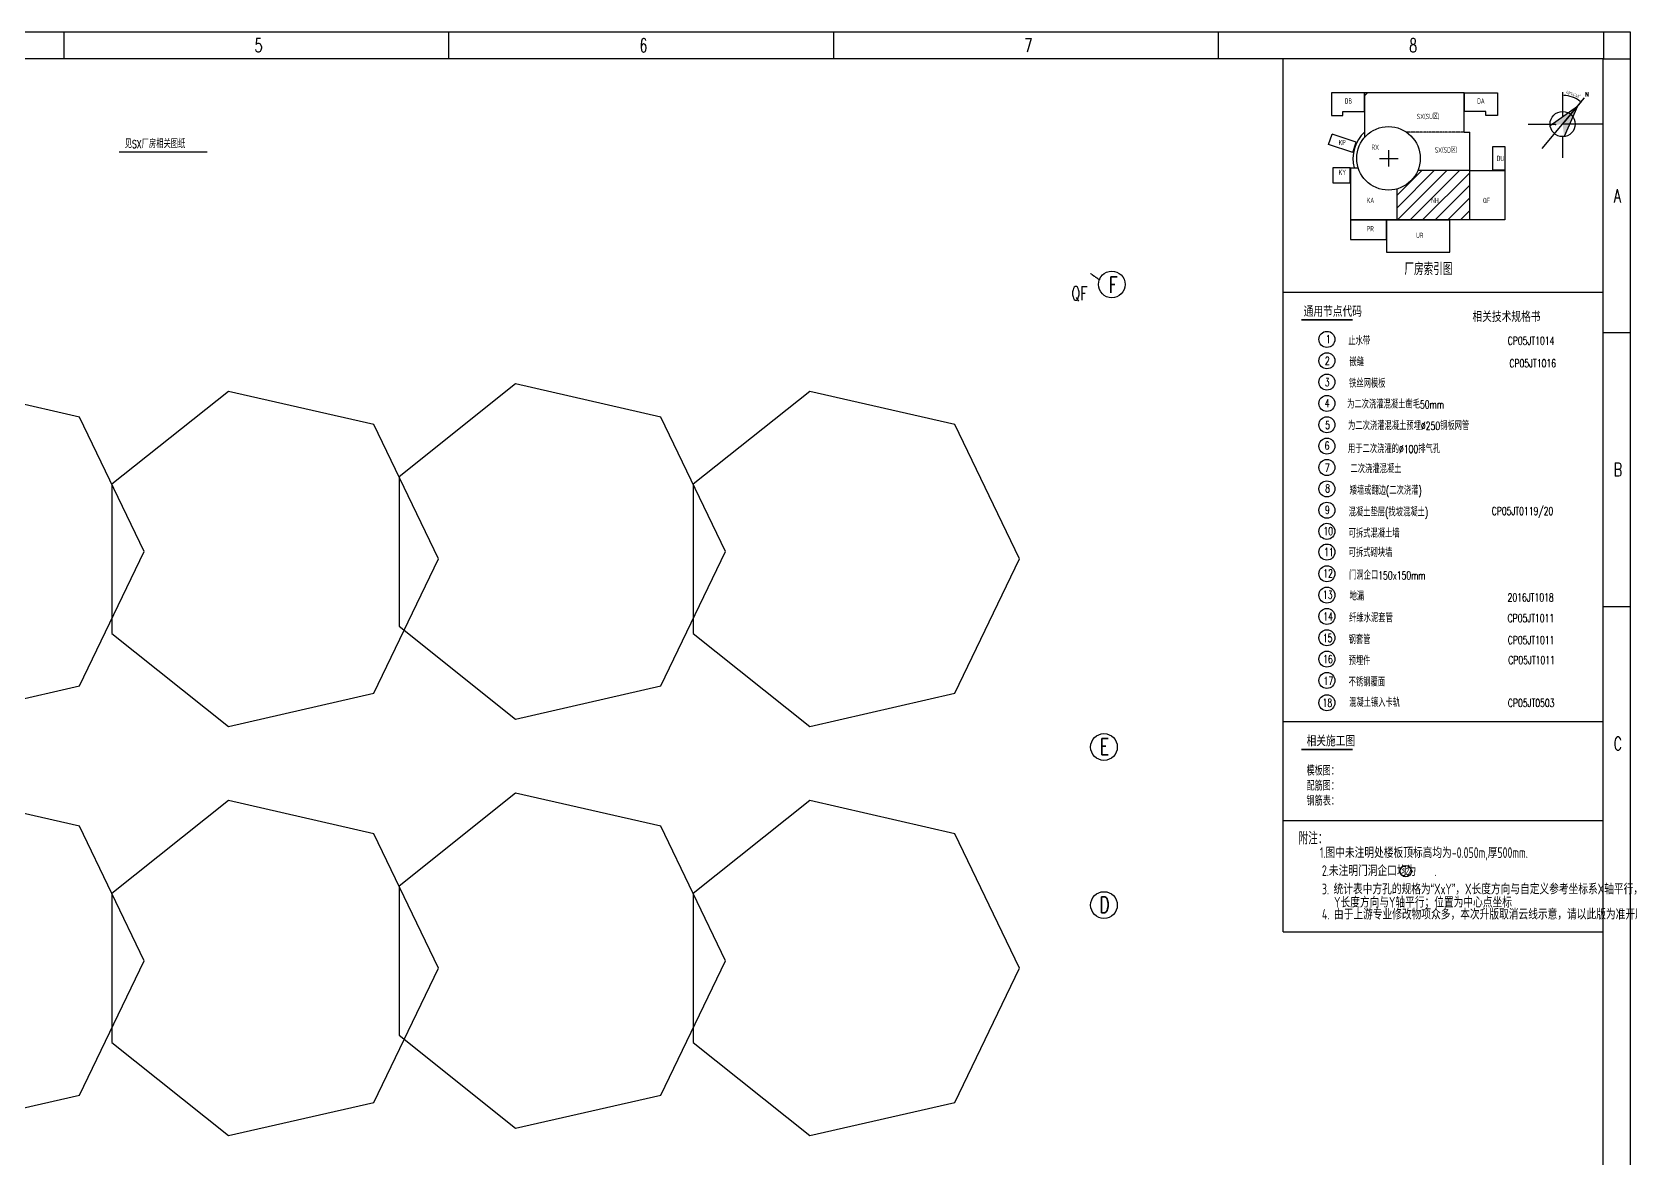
# Model space of a CAD drawing. Extents: x -383207 to 558143, y -95136 to 11777.
# Drawn here: x 96790 to 141710, y -62054 to -30420 of the extents above; entities that cross this region are included whole.
import ezdxf
from ezdxf.enums import TextEntityAlignment as Align

# ---------------------------------------------------------------- set-up
doc = ezdxf.new("R2010")
doc.units = 0
doc.linetypes.add('CENTER', pattern=[50.8, 31.75, -6.35, 6.35, -6.35])
doc.linetypes.add('DOTE', pattern=[2.42, 2, -0.2, 0.02, -0.2])
doc.layers.get('0').update_dxf_attribs({"linetype": 'CONTINUOUS'})
for name, color, linetype in [('0S-HOLE', 1, 'CONTINUOUS'), ('AXIS', 1, 'DOTE'), ('B版云线202106', 2, 'CONTINUOUS'), ('C77(文本)', 7, 'CONTINUOUS'), ('DIM', 3, 'CONTINUOUS'), ('NHFVVP_CenterLine', 4, 'CONTINUOUS'), ('PDIM', 2, 'CONTINUOUS'), ('TEXT', 4, 'CONTINUOUS'), ('TK', 4, 'CONTINUOUS'), ('中心线', 2, 'CENTER'), ('厂房分隔线', 2, 'CONTINUOUS'), ('缩略图', 4, 'CONTINUOUS')]:
    doc.layers.add(name, color=color, linetype=linetype)
doc.styles.add('ACP1000普通样式', font='tssdeng.shx', dxfattribs={"width": 0.7, "bigfont": 'tssdchn.shx'})
doc.styles.add('HZ', font='TXT.shx', dxfattribs={"width": 0.7, "bigfont": 'hz.shx'})
doc.styles.add('HZbine', font='txt_____.ttf', dxfattribs={"width": 0.7, "bigfont": 'HZTXT'})
doc.styles.add('RH', font='romans.shx', dxfattribs={"width": 0.7, "bigfont": 'hz.shx'})
doc.styles.add('romand', font='romand.shx', dxfattribs={"width": 0.7, "height": 200, "bigfont": 'OCHINESE.shx'})
doc.styles.add('ROMANT', font='ROMANT.shx', dxfattribs={"width": 0.618, "height": 450, "bigfont": 'ochinese.shx'})
doc.styles.add('S1', font='tssdeng.shx', dxfattribs={"width": 0.7, "bigfont": 'tssdchn.shx'})
doc.styles.add('TSSD_Dimension', font='Tssdeng.shx', dxfattribs={"width": 0.7, "bigfont": 'tssdchn.shx'})
doc.styles.add('TSSD_Label', font='tssdeng.shx', dxfattribs={"width": 0.7, "bigfont": 'hztxt.shx'})

# ---------------------------------------------------------------- blocks, each defined once
blk = doc.blocks.new('_ClosedBlank')
at = {"color": 0}
blk.add_lwpolyline([(0, 0, 0, 0.658, 0), (-2.5, 0, 0.658, 0.658, 0)], format="xyseb", dxfattribs=at)
blk = doc.blocks.new('A$C5E8E3E41')
at = {"layer": 'DIM'}
blk.add_line((160, -2794), (1787, -851), dxfattribs=at)
blk.add_arc((0, -2986), 2685, 52.20852, 87.86565, dxfattribs=at)
at = {"layer": '缩略图'}
for p, q in [((0, 0), (0, -2316)), ((-1925, -5287), (2050, -536)), ((-3235, -2986), (-671, -2986)), ((3695, -2985), (0, -2986)), ((0, -4168), (0, -6137))]:
    blk.add_line(p, q, dxfattribs=at)
blk.add_lwpolyline([(-1172, -3135), (1408, -1304), (135, -4160)], dxfattribs=at)
blk.add_circle((0, -2986), 1181, dxfattribs=at)
blk.add_point((-669, -3033), dxfattribs=at)
blk.add_point((-669, -3033), dxfattribs=at)
for points in [[(0, -2986), (-1172, -3135), (1408, -1304)], [(135, -4160), (1408, -1304), (0, -2986)]]:
    blk.add_solid(points, dxfattribs=at)
at = {"layer": 'DIM', "xscale": 100, "yscale": 100, "zscale": 100}
for p, rotation in [((0, -301), 178.9328260940947), ((1723, -927), 321.1413489768363)]:
    blk.add_blockref('_ClosedBlank', p, dxfattribs=dict(at, rotation=rotation))
at = {"layer": 'DIM', "color": 7, "insert": (1004, -222), "char_height": 300, "attachment_point": 5, "rotation": 340.03709, "style": 'TSSD_Dimension'}
blk.add_mtext('\\A1;40°44\'40"', dxfattribs=at)
at = {"layer": '缩略图', "style": 'ROMANT'}
blk.add_text('N', height=400, dxfattribs=at).set_placement((2099, -395))
blk = doc.blocks.new('A$C3CC76250')
at = {"layer": 'TEXT', "lineweight": 30}
h = blk.add_hatch(dxfattribs=at)
h.set_pattern_fill('ANSI31', color=256, scale=3000, style=0)
h.set_pattern_definition([(45, (-770190, -402651), (-6735.19, 6735.19), [])])
h.paths.add_polyline_path([(1880, 0), (1880, -2491, -0.375525), (4213, -2205), (7459, -2205), (7459, 0)])
h.paths.add_polyline_path([(4726, -1554), (6007, -1554), (6007, -1104), (4726, -1104)], flags=24)
h = blk.add_hatch(dxfattribs=at)
h.set_pattern_fill('ANSI31', color=5, scale=4000, style=0)
h.set_pattern_definition([(45, (-510316.34, 2095162.27), (-353.55339, 353.55339), [])])
h.paths.add_polyline_path([(7781, -4361), (4861, -4361, -0.231141), (3690, -5401), (3690, -7140), (7781, -7140)])
h.paths.add_polyline_path([(5553, -6236), (5965, -6236), (5965, -5872), (5553, -5872)], flags=24)
at = {"linetype": 'CENTER', "ltscale": 0.3}
blk.add_line((7459, -2205), (4213, -2205), dxfattribs=at)
at = {"layer": '中心线'}
for p, q in [((3210, -3227), (3210, -4134)), ((2709, -3682), (3757, -3682))]:
    blk.add_line(p, q, dxfattribs=at)
at = {"layer": '缩略图'}
for p, q in [((7459, 0), (1880, 0)), ((1880, -2491), (1880, 0)), ((7459, -2205), (7459, 0)), ((-152, -2905), (39, -2319)), ((1397, -2765), (39, -2319)), ((7459, -2205), (7781, -2205)), ((7781, -7140), (7781, -2205)), ((1202, -3349), (-152, -2905)), ((1202, -3349), (1397, -2765)), ((1068, -4221), (1068, -7140)), ((1068, -4221), (1509, -4221)), ((7781, -4361), (4861, -4361)), ((3690, -7140), (3690, -5401)), ((3690, -7140), (1068, -7140)), ((7781, -7140), (3690, -7140))]:
    blk.add_line(p, q, dxfattribs=at)
for points in [[(0, -1281), (651, -1281), (651, -1050), (1862, -1050), (1862, 0), (0, 0), (0, -1281)], [(9339, -1281), (8688, -1281), (8688, -1050), (7477, -1050), (7477, 0), (9339, 0), (9339, -1281)], [(1068, -7147), (1068, -8239), (3097, -8239), (3097, -7147), (1068, -7147)]]:
    blk.add_lwpolyline(points, dxfattribs=at)
for points in [[(9083, -4354), (9083, -3017), (9748, -3017), (9748, -4354)], [(1057, -4221), (77, -4221), (77, -5061), (1057, -5061)], [(7788, -4361), (9748, -4361), (9748, -7140), (7788, -7140)], [(3105, -8953), (6654, -8953), (6654, -7147), (3105, -7147)]]:
    blk.add_lwpolyline(points, close=True, dxfattribs=at)
blk.add_circle((3210, -3682), 1785, dxfattribs=at)
blk.add_arc((3210, -3682), 1995, 131.81448, 195.67471, dxfattribs=at)
at = {"layer": 'TEXT', "color": 7, "lineweight": 30, "xscale": 0.6000000000000001, "yscale": 0.6000000000000001, "zscale": 0.6000000000000001}
blk.add_blockref('A$C5E8E3E41', (13001, 36), dxfattribs=at)
at = {"color": 0, "linetype": 'ByBlock', "style": 'TSSD_Label', "width": 0.7}
for s, p in [('DB', (748, -610)), ('DA', (8191, -610)), ('KP', (411, -2945)), ('RX', (2258, -3207)), ('DU', (9291, -3840)), ('KY', (411, -4620)), ('KA', (1987, -6198)), ('NH', (5613, -6198)), ('QF', (8525, -6198)), ('PR', (1987, -7785)), ('UR', (4761, -8162))]:
    blk.add_text(s, height=300, dxfattribs=at).set_placement(p)
at = {"linetype": 'ByBlock', "style": 'TSSD_Label', "width": 0.7}
for s, p in [('SX(SU区)', (4801, -1479)), ('SX(SD区)', (5813, -3361))]:
    blk.add_text(s, height=300, dxfattribs=at).set_placement(p)
blk = doc.blocks.new('A$C4f303797')
at = {"layer": 'TEXT', "color": 7, "lineweight": 30, "xscale": 0.5, "yscale": 0.5, "zscale": 0.5}
blk.add_blockref('A$C3CC76250', (76, 4477), dxfattribs=at)
at = {"layer": 'C77(文本)', "color": 0, "style": 'S1', "width": 0.7}
blk.add_text('厂房索引图', height=350, dxfattribs=at).set_placement((2130, -751), align=Align.BOTTOM_LEFT)
blk = doc.blocks.new('A$Cc6a5050b')
at = {"layer": 'NHFVVP_CenterLine', "ltscale": 10}
blk.add_blockref('A$C4f303797', (-7851, -5335), dxfattribs=at)
blk = doc.blocks.new('A$Ce1f04ecb')
at = {"layer": 'B版云线202106', "xscale": 0.5, "yscale": 0.5, "zscale": 0.5}
blk.add_blockref('A$Cc6a5050b', (-286, -226), dxfattribs=at)

msp = doc.modelspace()

# ---------------------------------------------------------------- linework, layer by layer
for points in [[(52535.1, -30419.6), (141710.1, -30419.6), (141710.1, -93494.6), (52535.1, -93494.6)], [(99948.5, -45014.5), (98130.9, -41240.3), (94047, -40308.2), (90771.9, -42920), (90771.9, -47109), (94047, -49720.8), (98130.9, -48788.6)], [(116284.3, -45014.5), (114466.8, -41240.3), (110382.8, -40308.2), (107107.7, -42920), (107107.7, -47109), (110382.8, -49720.8), (114466.8, -48788.6)], [(108216.3, -45221.9), (106398.8, -41447.8), (102314.8, -40515.6), (99039.7, -43127.4), (99039.7, -47316.4), (102314.8, -49928.2), (106398.8, -48996.1)], [(124552.2, -45221.9), (122734.6, -41447.8), (118650.7, -40515.6), (115375.6, -43127.4), (115375.6, -47316.4), (118650.7, -49928.2), (122734.6, -48996.1)], [(99948.5, -56509.9), (98130.9, -52735.7), (94047, -51803.6), (90771.9, -54415.4), (90771.9, -58604.4), (94047, -61216.2), (98130.9, -60284)], [(108216.3, -56717.3), (106398.8, -52943.1), (102314.8, -52011), (99039.7, -54622.8), (99039.7, -58811.8), (102314.8, -61423.6), (106398.8, -60491.4)], [(116284.3, -56509.9), (114466.8, -52735.7), (110382.8, -51803.6), (107107.7, -54415.4), (107107.7, -58604.4), (110382.8, -61216.2), (114466.8, -60284)], [(124552.2, -56717.3), (122734.6, -52943.1), (118650.7, -52011), (115375.6, -54622.8), (115375.6, -58811.8), (118650.7, -61423.6), (122734.6, -60491.4)]]:
    msp.add_lwpolyline(points, close=True)
at = {"layer": 'AXIS', "ltscale": 0.2}
msp.add_line((126548.3, -37207.4), (126796.3, -37378.6), dxfattribs=at)
at = {"layer": 'AXIS', "linetype": 'Continuous'}
for centre in [(127142.9, -37511.5), (126923.3, -50507.4), (126923.3, -54947.4)]:
    msp.add_circle(centre, 375, dxfattribs=at)
at = {"layer": 'C77(文本)', "color": 4}
for p, q in [((140962.1, -49799), (131954.1, -49799)), ((140962.1, -52578.4), (131954.1, -52578.4))]:
    msp.add_line(p, q, dxfattribs=at)
at = {"layer": 'C77(文本)', "const_width": 45}
for points in [[(132467.2, -38507.2), (133913.1, -38507.2)], [(132467.2, -50574), (133913.1, -50574)]]:
    msp.add_lwpolyline(points, dxfattribs=at)
at = {"layer": 'PDIM'}
msp.add_line((99238.3, -33789.4, 0), (101718.3, -33789.4, 0), dxfattribs=at)
at = {"layer": 'TEXT'}
for centre in [(133190.4, -39055.2), (133190.4, -39655.2), (133190.4, -40255.2), (133190.4, -40855.2), (133190.4, -41455.2), (133190.4, -42055.2), (133190.4, -42655.2), (133190.4, -43255.2), (133190.4, -43855.2), (133190.4, -44448.5), (133190.4, -45029.9), (133190.4, -45639), (133190.4, -46239), (133190.4, -46839), (133190.4, -47439), (133190.4, -48039), (133190.4, -48638.6), (133190.4, -49263.4)]:
    msp.add_circle(centre, 225, dxfattribs=at)
at = {"layer": 'TEXT', "color": 1}
msp.add_circle((135405.8, -53997.7), 160, dxfattribs=at)
at = {"layer": 'TK', "color": 4, "flags": 128}
for points in [[(52535.1, -30419.6), (141710.1, -30419.6)], [(97682.1, -30419.6), (97682.1, -31169.6)], [(108500.1, -30419.6), (108500.1, -31169.6)], [(119318.1, -30419.6), (119318.1, -31169.6)], [(130136.1, -30419.6), (130136.1, -31169.6)], [(140960.1, -30419.6), (140960.1, -31169.6)], [(141710.1, -30419.6), (141710.1, -93494.6)], [(140960.1, -31169.6), (141710.1, -31169.6)], [(140960.1, -38866.5), (141710.1, -38866.5)], [(140960.1, -46563.3), (141710.1, -46563.3)]]:
    msp.add_lwpolyline(points, dxfattribs=at)
at = {"layer": 'TK', "color": 4, "const_width": 37.5}
msp.add_lwpolyline([(54410.1, -31169.6), (140954.1, -31169.6), (140954.1, -92744.6), (54410.1, -92744.6)], close=True, dxfattribs=at)
at = {"layer": '缩略图'}
msp.add_line((131954.1, -37732.2), (140954.1, -37732.2), dxfattribs=at)
at = {"layer": '缩略图', "const_width": 40}
for points in [[(131954.1, -55703.5), (131954.1, -31169.6)], [(131954.1, -55703.5), (140954.1, -55703.5)]]:
    msp.add_lwpolyline(points, dxfattribs=at)

# ---------------------------------------------------------------- block references
at = {"layer": '0S-HOLE', "xscale": 2, "yscale": 2, "zscale": 2}
msp.add_blockref('A$Ce1f04ecb', (141661.9, -30818.5), dxfattribs=at)

# ---------------------------------------------------------------- texts
at = {"layer": 'AXIS', "style": 'romand', "width": 0.7}
for s, p in [('F', (127184, -37521.2)), ('E', (126937.2, -50497.6)), ('D', (126937.2, -54937.6))]:
    msp.add_text(s, height=450, dxfattribs=at).set_placement(p, align=Align.MIDDLE)
at = {"layer": 'C77(文本)', "style": 'S1', "width": 0.7}
for s, height, p in [('通用节点代码', 300, (132536.2, -38419.9)), ('相关施工图', 300, (132617.8, -50486.6)), ('附注：', 350, (132395.7, -53246.9))]:
    msp.add_text(s, height=height, dxfattribs=at).set_placement(p)
at = {"layer": 'C77(文本)', "color": 4, "style": 'S1', "width": 0.7}
for s, p in [('模板图：', (132617.4, -51306.3)), ('配筋图：', (132617.4, -51728.5)), ('钢筋表：', (132617.4, -52150.9))]:
    msp.add_text(s, height=250, dxfattribs=at).set_placement(p)
at = {"layer": 'PDIM', "style": 'RH', "width": 0.7}
msp.add_text('见SX厂房相关图纸', height=225, dxfattribs=at).set_placement((99398.3, -33679.4, 0))
at = {"layer": 'TEXT', "style": 'HZ', "width": 0.7}
for s, height, p in [('相关技术规格书', 300, (137282.1, -38568.3)), ('1', 225, (133156.9, -39158.6)), ('止水带', 225, (133790.3, -39215.7)), ('CP05JT1014', 225, (138273.4, -39205.8)), ('2', 225, (133133.7, -39766.8)), ('嵌缝', 225, (133824.2, -39808.3)), ('CP05JT1016', 225, (138319.7, -39840.6)), ('3', 225, (133130.4, -40370.9)), ('铁丝网模板', 225, (133811.3, -40411)), ('4', 225, (133132.4, -40962.4)), (' 为二次浇灌混凝土凿毛50mm', 225, (133618, -40995.4)), ('5', 225, (133141.1, -41574.4)), ('为二次浇灌混凝土预埋%%C250钢板网管', 225, (133784.5, -41598.6)), ('6', 225, (133125.4, -42153.3)), ('用于二次浇灌的%%c100排气孔', 225, (133782.4, -42248.6)), ('7', 225, (133134.4, -42774.7)), ('二次浇灌混凝土', 225, (133851.7, -42810)), ('8', 225, (133140.5, -43353.2)), ('矮墙或翻边(二次浇灌)', 225, (133826.1, -43416.9)), ('9', 225, (133136.4, -43959.5)), ('混凝土垫层(找坡混凝土)', 225, (133800.5, -44026.3)), ('CP05JT0119/20', 225, (137823.7, -43990.1)), ('10', 225, (133091.6, -44553.7)), ('可拆式混凝土墙', 225, (133800.5, -44621.7)), ('11', 225, (133109.7, -45141.5)), ('可拆式砌块墙', 225, (133800.5, -45163.6)), ('12', 225, (133088.7, -45741.7)), ('门洞企口150x150mm', 225, (133813.3, -45798.3)), ('13', 225, (133079.9, -46341.9)), ('地漏', 225, (133826.1, -46386.2)), ('2016JT1018', 225, (138268.8, -46418.3)), ('14', 225, (133089.1, -46953)), ('纤维水泥套管', 225, (133813.3, -46998.2)), ('CP05JT1011', 225, (138268.8, -47000.2)), ('15', 225, (133074.9, -47557.5)), ('钢套管', 225, (133800.5, -47610.2)), ('CP05JT1011', 225, (138274.2, -47616.2)), ('16', 225, (133085.2, -48149.8)), ('预埋件', 225, (133800.5, -48200.1)), ('CP05JT1011', 225, (138287.3, -48177.9)), ('17', 225, (133094.3, -48761.7)), ('不锈钢覆面', 225, (133800.5, -48799.7)), ('18', 225, (133067.7, -49377.8)), ('混凝土镶入卡轨', 225, (133813.3, -49377.2)), ('CP05JT0503', 225, (138277.4, -49382.7))]:
    msp.add_text(s, height=height, dxfattribs=at).set_placement(p)
at = {"layer": 'TEXT', "color": 1, "style": 'ACP1000普通样式', "width": 0.7}
for s, p in [('1.图中未注明处楼板顶标高均为-0.050m,厚500mm.', (132991.6, -53624.4)), ('2.未注明门洞企口均为    .', (133049.4, -54131.4)), ('3. 统计表中方孔的规格为“XxY”，X长度方向与自定义参考坐标系X轴平行，', (133049.4, -54646.3)), ('Y长度方向与Y轴平行；位置为中心点坐标', (133389.7, -55018.7))]:
    msp.add_text(s, height=300, dxfattribs=at).set_placement(p)
msp.add_text('12', height=192, dxfattribs=at).set_placement((135405.8, -53997.7), align=Align.MIDDLE)
msp.add_text('4. 由于上游专业修改物项众多，本次升版取消云线示意，请以此版为准开展施工。', height=300, dxfattribs=at).set_placement((133050.8, -55444), align=Align.BOTTOM_LEFT)
at = {"layer": 'TK', "color": 4, "style": 'HZbine', "width": 0.7}
for s, p in [('5', (103047.2, -30982.1)), ('6', (113865.2, -30982.1)), ('7', (124683.2, -30982.1)), ('8', (135501.2, -30982.1)), ('A', (141249.2, -35206.1)), ('B', (141249.2, -42902.9)), ('C', (141249.2, -50599.8))]:
    msp.add_text(s, height=375, dxfattribs=at).set_placement(p)
at = {"layer": '厂房分隔线', "style": 'romand', "width": 0.7}
msp.add_text('QF', height=375, dxfattribs=at).set_placement((126008.3, -37949.4))

doc.saveas('drawing.dxf')
